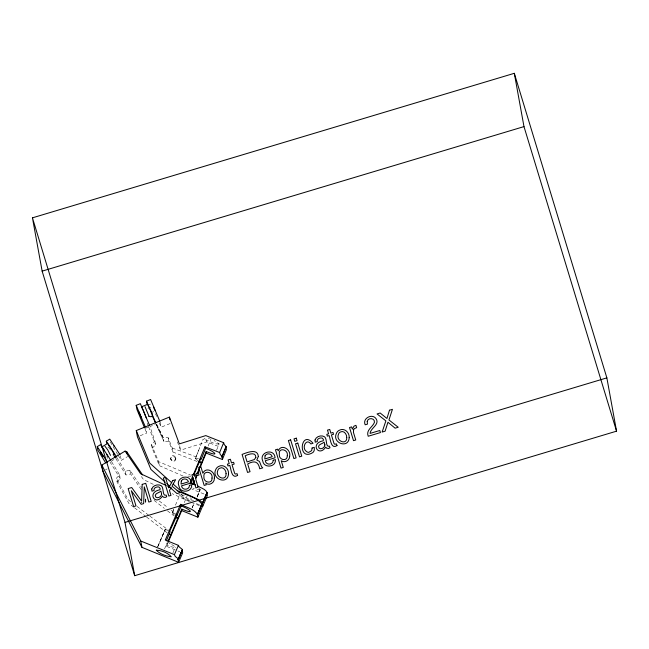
<?xml version="1.0" encoding="UTF-8"?>
<svg xmlns="http://www.w3.org/2000/svg" width="649" height="649" viewBox="0 0 649 649"><rect width="100%" height="100%" fill="white"/><g stroke="black" fill="none" stroke-linecap="round" stroke-linejoin="round"><path stroke-width="0.49" stroke-dasharray="3.25 2.43" d="M175.149 549.857L166.436 546.312L167.272 543.043M175.879 458.867C175.96 461.901 170.979 462.161 170.865 459.103A2.564 2.523 -10.3 0 1 171.425 456.377C173.251 454.6 176.22 456.45 175.879 458.867L175.749 458.153C175.798 460.782 171.807 461.561 170.865 459.103M167.823 530.403L165.26 529.243L157.739 546.742M197.085 497.093L200.038 489.281M174.403 515.233L172.334 512.734L173.802 509.173M197.799 460.514L195.357 458.567L202.829 439.819L205.822 437.807L206.901 437.84M195.357 458.567L199.762 447.607M208.167 445.977L211.039 438.813M216.531 450.309L219.102 443.9L214.073 440.476M157.642 546.969L165.195 529.43L167.264 531.92M157.683 546.888L165.26 529.243M172.334 512.734L173.762 509.278M164.522 548.973L167.012 542.962M171.709 544.511C180.641 549.8 169.227 546.474 166.501 544.876M184.251 495.382C172.529 492.786 189.338 500.768 191.861 500.979M172.918 552.899L175.311 547.148M197.182 496.866L200.217 489.63L197.109 497.02M166.436 546.312L167.961 542.742M175.441 505.206L179.935 494.741M184.267 502.618L187.066 496.096M192.12 507.875L194.116 503.226M192.218 507.656L194.213 502.999M187.821 476.139L191.009 476.204M219.102 443.9C214.868 444.662 210.276 441.32 206.204 439.9L202.829 439.819M145.181 501.888L145.741 500.541L145.189 498.724M145.335 502.756L145.895 501.409L145.644 499.584M133.743 507.194L128.94 503.519L117.063 481.939L116.39 478.224L119.57 474.873L111.157 460.985M117.063 481.939L120.243 478.589L119.57 474.873M183.107 476.074L159.354 465.674L152.166 448.264L151.493 444.541L154.9 441.044L149.96 426.555L155.273 424.397M152.166 448.264L155.582 444.76L154.9 441.044M107.904 447.502L110.403 445.993M111.214 461.309L116.942 457.504M105.479 469.884L107.134 468.886M118.191 455.33L121.29 460.36L127.707 456.507M148.11 405.041L150.544 404.051M147.907 408.448L152.385 406.623M150.738 412.845L154.324 411.385M145.79 428.024L149.1 426.677M140.208 435.714L146.706 433.07L145.879 428.494M159.24 422.742L161.098 427.22L170.557 423.375M177.412 441.864L180.495 450.187L206.917 441.88L219.662 446.926M195.438 458.348L198.537 458.632M200.135 489.849L197.028 489.476M116.998 457.829L125.306 471.296L129.914 470.209L141.636 487.472M115.863 458.624L125.979 475.019L130.595 473.924L142.318 491.188M197.012 461.447L172.991 452.045L172.261 448.037L168.156 437.783L163.24 437.645L156.158 424.04M172.991 452.045L168.829 441.498L163.913 441.369L155.947 423.862M172.407 512.54L176.033 514.365M193.597 500.614L183.918 496.931L180.665 493.808M208.183 438.14L209.586 438.481M172.261 448.037L198.878 457.878M192.81 488.024L194.286 488.6M190.668 501.353L183.326 498.44L178.8 494.392M204.021 493.994L192.063 489.257M199.381 504.808L195.203 503.153M189.33 501.572L172.131 493.646M177.956 550.993L179.83 551.747M199.494 505.701L192.437 502.821M151.493 444.541L158.624 461.666L190.49 475.052M153.302 484.365L143.437 479.506L140.63 475.401M190.06 497.759L191.414 498.513M167.369 542.11L170.346 543.757M141.62 502.229L142.026 502.504M198.781 488.308L199.551 488.835M130.66 501.604L128.267 499.795L116.39 478.224M137.044 506.431L149.01 515.476M149.814 516.077L169.762 531.15M159.273 501.012L168.091 507.786M171.304 510.244L176.917 514.552M134.546 507.81L145.741 516.401M146.536 517.01L167.337 532.959M154.105 500.395L164.327 508.378M167.466 510.828L173.754 515.744M141.774 503.097L141.157 502.35M145.344 499.592L145.895 500.931M117.672 454.487L110.265 441.88M108.943 447.404L110.541 449.992M106.744 456.693L107.783 458.381M109.859 461.747L120.243 478.589M156.717 424.268L163.24 437.645L163.913 441.369L156.003 423.951M155.525 413.77L156.636 416.463M144.8 428.454L146.706 433.07M147.169 423.059L148.264 425.89M148.629 426.831L155.582 444.76M206.204 439.9L206.917 441.88M179.668 445.612L180.495 450.187M175.571 457.196L175.701 457.91L173.356 456.361L171.555 457.091A2.564 2.523 -10.3 0 0 170.995 459.816M168.156 437.783L168.829 441.498M170.679 458.145L170.809 458.859M160.181 422.175L161.098 427.22M158.624 461.666L159.354 465.674M129.914 470.209L130.595 473.924M125.306 471.296L125.979 475.019M120.463 455.776L121.29 460.36"/><path stroke-width="0.97" d="M148.905 416.269C157.293 419.335 147.639 405.706 147.688 404.441M141.458 406.59L143.275 410.346M206.131 453.075L206.204 451.517C220.611 457.391 214.722 451.582 205.628 448.313L204.987 446.788L219.622 452.523L220.238 454.478L222.128 456.474L222.38 459.508L206.131 453.075L200.152 467.394M168.342 541.85L181.704 510.609L181.809 509.1C195.99 515.014 190.198 509.278 181.241 505.969L180.56 504.322L165.292 540.025L178.418 545.355L179.27 546.969L181.947 549.103L182.369 549.849L178.126 559.763L178.589 562.31L141.936 547.334L102.996 471.377L101.852 465.082L125.079 451.112L126.871 451.915L142.602 474.922M114.232 454.568L111.303 448.832L107.466 443.267M149.156 416.682L144.995 406.623M197.255 473.454L206.204 451.517M169.405 533.867L170.744 534.792L170.533 535.409L181.809 509.1M181.704 510.609L197.896 517.172L197.434 514.633L201.896 504.176C196.688 496.761 184.835 495.098 177.177 490.555M201.093 505.49L202.804 506.171L202.342 503.624L207.031 492.68C205.968 489.208 200.752 488.007 197.888 486.069M226.136 446.577L221.917 456.961L226.136 446.577L224.254 444.589L223.654 442.707L205.782 435.593L179.351 443.9L169.413 417.088L136.274 430.563L137.418 436.85L150.909 469.397L165.235 482.231M178.589 562.31L182.637 552.875L182.32 549.971M197.539 514.397L202.042 503.811L197.434 514.633C194.635 509.092 185.987 507.291 180.56 504.322M202.342 503.624L207.177 492.315L202.391 503.51M205.628 448.313L201.222 459.281L200.776 458.583L193.621 475.271M191.09 483.278L193.321 477.761M192.412 484.641L193.897 480.966M222.38 459.508L226.396 449.611L226.095 446.69M219.622 452.523L223.654 442.707M190.408 481.72L192.656 476.342M193.402 474.549L204.987 446.788M193.053 484.422L194.546 480.836M195.665 478.151L197.166 474.565M197.913 472.772L199.405 469.186M178.232 559.519L177.907 558.538L175.23 556.404L174.419 554.627L140.792 541.039L101.852 465.082M166.314 540.828L170.168 531.661L169.762 531.15L181.241 505.969M168.042 541.209L170.744 534.792M197.896 517.172L202.293 506.845L201.896 504.176M178.28 559.389L182.369 549.849M178.126 559.763L182.223 550.214M178.167 559.641L182.264 550.101M202.804 506.171L207.437 495.349L207.031 492.68M174.419 554.627L178.418 545.355M105.682 462.859L97.918 450.268L97.261 446.642L100.53 444.67L110.671 460.157M101.852 446.934L106.817 443.948L106.314 441.19L109.77 439.113L119.903 454.584M144.419 427.529L136.971 409.56L136.201 405.349L140.346 403.662L149.562 425.428M141.839 406.663L147.145 404.514L146.536 401.155L150.592 399.508L159.824 421.282M32.45 217.837L514.3 73.313L606.864 377.872L616.55 431.163L134.7 575.687L42.136 271.128L32.45 217.837L125.014 522.396L134.7 575.687M42.136 271.128L523.986 126.604L514.3 73.313M125.014 522.396L606.864 377.872M190.035 482.621L195.649 485.014M198.854 462.169L201.628 463.256M201.807 462.477L199 461.147M166.201 485.509L140.582 473.729L125.079 451.112M168.026 486.352L171.685 488.032M176.033 514.365L177.323 515.022M110.541 455.395L107.637 449.716L105.024 446.317M106.314 441.19L116.447 456.669M177.891 518.153L175.408 516.174M175.327 516.969L177.688 518.811M97.261 446.642L107.401 462.129M171.628 482.694L149.765 463.102L136.274 430.563M173.137 484.049L182.182 492.153L197.288 498.992L201.068 501.434L202.545 503.137M166.744 483.578L169.754 486.288M102.112 447.153L102.996 448.345M103.556 449.197L104.594 450.812M113.202 454.308L115.335 457.756M113.908 445.855L114.159 446.277M146.536 401.155L155.76 422.929M136.201 405.349L145.433 427.107M106.777 454.495L107.775 456.336M153.505 406.672L153.805 407.329M152.596 416.496L155.533 422.945M154.162 408.189L154.543 409.113M154.381 409.235L154.146 408.643M143.762 411.515L146.203 417.842M154.722 409.56L155.111 410.63M523.986 126.604L616.55 431.163M169.413 417.088L169.9 419.789M126.871 451.915L127.204 453.756M140.792 541.039L141.936 547.334M212.02 478.07C212.604 484.438 203.186 482.734 203.908 476.91C202.821 469.876 213.326 471.352 212.02 478.07M151.769 488.965L151.955 491.155L154.056 490.53C153.318 487.829 156.685 486.555 158.827 486.961L160.141 488.356L159.995 489.792C146.471 492.112 155.216 506.764 162.534 496.039L163.288 497.134L165.219 497.442L166.696 496.753L166.201 495.122C162.031 496.623 164.083 487.74 161.35 485.809C158.34 483.659 152.807 485.338 151.769 488.965M315.025 439.998L315.219 442.188L317.32 441.555C316.582 438.854 319.941 437.58 322.091 437.994L323.405 439.381L323.251 440.817C309.727 443.137 318.481 457.796 325.798 447.072L326.552 448.167L328.483 448.475L329.96 447.786L329.465 446.155C325.287 447.656 327.347 438.773 324.614 436.842C321.604 434.692 316.071 436.363 315.025 439.998M312.096 448.005L311.666 450.649L308.827 452.321A2.872 2.831 -10.3 0 1 306.628 451.599C301.12 448.329 306.214 437.483 310.855 443.94L313.037 443.283C300.552 428.559 296.966 462.388 312.923 452.499A4.786 4.705 -10.3 0 0 314.311 449.814L314.278 447.356L312.096 448.005M367.212 421.396L367.464 424.105L365.184 424.795C362.158 418.508 371.901 413.251 375.852 418.386C380.371 424.503 370.506 427.934 370.068 433.418L379.819 430.49L380.452 432.575L368.194 436.25C365.695 430.092 372.664 427.156 374.449 422.345C375.041 417.851 367.967 417.331 367.212 421.396M142.196 484.381L141.604 501.182L131.706 487.529L128.153 488.592L133.629 506.609L135.998 505.896L131.317 490.725L141.198 504.338L143.656 503.6L144.265 486.839L148.832 502.05L151.193 501.344L145.717 483.327L142.196 484.381M226.071 473.6C226.59 481.996 214.632 477.258 217.837 470.395A3.188 3.14 -10.3 0 1 219.435 468.335C222.996 466.136 226.168 470.201 226.071 473.6M346.744 437.402C347.264 445.798 335.306 441.06 338.51 434.197A3.188 3.14 -10.3 0 1 340.108 432.137C343.67 429.938 346.842 434.011 346.744 437.402M287.304 455.72C287.556 461.958 278.478 460.076 279.33 454.365C278.08 446.934 288.675 449.278 287.304 455.72M214.348 478.07C214.933 482.523 209.294 486.231 205.741 483.148L206.252 484.827L204.184 485.444L198.691 467.369L200.874 466.72L202.853 473.251C205.944 466.266 215.541 471.458 214.348 478.07M228.505 473.851C228.034 485.452 210.811 479.067 215.849 469.341A5.752 5.663 -10.3 0 1 218.51 466.542C223.499 463.564 228.992 468.602 228.505 473.851M349.178 437.653C348.708 449.262 331.485 442.869 336.523 433.151A5.752 5.663 -10.3 0 1 339.184 430.344C344.173 427.366 349.665 432.404 349.178 437.653M138.951 412.091L140.874 416.853L138.951 412.091M189.443 485.371C189.662 490.076 182.077 490.782 181.525 485.85L191.309 482.913C190.538 472.821 174.979 477.153 178.978 486.117C180.057 493.743 192.526 492.388 191.658 484.706L189.443 485.371M273.205 460.246C273.416 464.952 265.83 465.658 265.279 460.725L275.071 457.788C274.3 447.696 258.74 452.037 262.731 460.993C263.818 468.619 276.279 467.264 275.411 459.589L273.205 460.246M258.351 456.45L256.801 460.003L259.462 461.439L261.515 466.607L262.772 467.872L259.73 468.789C258.391 461.39 254.343 460.279 247.691 463.97L250.035 471.693L247.553 472.44L242.085 454.422C246.579 452.775 257.596 447.867 258.351 456.45M161.633 493.889C161.625 496.526 157.958 498.87 155.768 497.085C153.57 493.451 159.143 492.956 160.92 491.131L161.633 493.889M324.889 444.922C324.889 447.55 321.223 449.903 319.032 448.118C316.834 444.484 322.399 443.981 324.184 442.164L324.889 444.922M103.086 456.442L100.4 452.012L103.086 456.442M289.657 456.344C289.697 460.417 284.538 463.321 281.228 460.733L283.272 467.434L281.025 468.107L275.46 449.806L277.642 449.149L278.17 450.893C281.325 443.226 291.369 449.554 289.657 456.344M255.836 457.504L254.319 459.573L247.074 461.934L245.2 455.776C248.202 454.316 256.063 451.396 255.836 457.504M196.022 476.958L195.86 479.7L198.156 487.253L195.909 487.926L191.917 474.792L194.051 474.151L194.741 476.423L196.42 473.381L198.351 472.61L199.056 474.938L196.882 475.822L196.022 476.958M353.608 429.687L353.454 432.429L355.749 439.99L353.502 440.663L349.511 427.529L351.644 426.888L352.334 429.159L354.013 426.117L355.936 425.346L356.642 427.675L354.476 428.551L353.608 429.687M181.314 480.95L181.055 484.073L188.47 481.85C187.764 478.418 182.783 477.867 181.314 480.95M265.068 455.833L264.808 458.948L272.231 456.726C271.517 453.294 266.544 452.751 265.068 455.833M389.481 410.209L386.934 418.491L380.168 413.007L377.061 413.94L385.879 420.876L382.123 432.072L385.117 431.179L387.94 422.248L395.127 428.17L398.21 427.253L388.954 419.952L392.434 409.324L389.481 410.209M156.312 550.182C159.686 553.978 166.095 556.234 171.287 556.81C167.945 552.924 161.674 550.376 156.312 550.182M172.756 480.544L168.683 487.853L165.511 477.388L163.353 478.037L168.821 496.055L170.979 495.406L169.486 490.474L170.849 488.218L177.031 493.589L179.903 492.729L172.001 486.133L175.619 479.684L172.756 480.544M237.615 475.417C231.474 479.416 231.085 468.716 229.77 465.406L227.961 465.95L227.418 464.149L229.227 463.605L228.107 459.938L230.379 459.257L231.49 462.924L233.624 462.283L234.175 464.084L232.042 464.725L234.646 473.299L235.4 474.078L237.088 473.673L237.615 475.417M336.985 445.612C330.844 449.611 330.463 438.911 329.14 435.601L327.331 436.144L326.788 434.343L328.597 433.8L327.477 430.133L329.749 429.451L330.868 433.118L332.994 432.477L333.545 434.278L331.412 434.919L334.016 443.494L334.77 444.273L336.458 443.867L336.985 445.612M290.647 439.86L288.399 440.533L293.875 458.543L296.122 457.87L290.647 439.86M296.293 438.164L294.013 438.846L294.776 441.352L297.055 440.663L296.293 438.164M297.794 443.105L295.514 443.786L299.489 456.864L301.769 456.174L297.794 443.105"/></g></svg>
